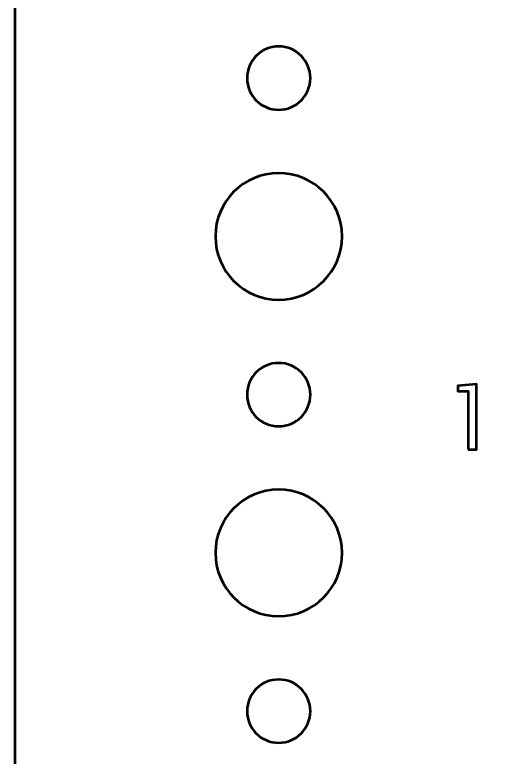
# Model space of a CAD drawing. Header units: centimetres. Extents: x -23 to 23, y -25.2 to 25.2.
# Drawn here: x -23 to -20.706, y -21.968 to -18.45 of the extents above; entities that cross this region are included whole.
import ezdxf

# ---------------------------------------------------------------- set-up
doc = ezdxf.new("R2010")
doc.units = ezdxf.units.CM
doc.header["$MEASUREMENT"] = 0
doc.layers.add('Layer 1', color=7, linetype='Continuous')

msp = doc.modelspace()

# ---------------------------------------------------------------- linework, layer by layer
at = {"layer": 'Layer 1', "lineweight": 53}
for points, knots in [([(-23, -24.75), (-23, -24.75), (-23, 24.75), (-23, 24.75), (-23, 24.75), (-23, 25.02614), (-22.77614, 25.25), (-22.5, 25.25), (-22.5, 25.25), (-22.5, 25.25), (22.5, 25.25), (22.5, 25.25), (22.5, 25.25), (22.77614, 25.25), (23, 25.02614), (23, 24.75), (23, 24.75), (23, 24.75), (23, -24.75), (23, -24.75), (23, -24.75), (23, -25.02614), (22.77614, -25.25), (22.5, -25.25), (22.5, -25.25), (22.5, -25.25), (-22.5, -25.25), (-22.5, -25.25), (-22.5, -25.25), (-22.77614, -25.25), (-23, -25.02614), (-23, -24.75)], [0, 0, 0, 0, 0.1111111, 0.1111111, 0.1111111, 0.1111111, 0.2222222, 0.2222222, 0.2222222, 0.2222222, 0.3333333, 0.3333333, 0.3333333, 0.3333333, 0.4444444, 0.4444444, 0.4444444, 0.4444444, 0.5555556, 0.5555556, 0.5555556, 0.5555556, 0.6666667, 0.6666667, 0.6666667, 0.6666667, 0.7777778, 0.7777778, 0.7777778, 0.7777778, 1, 1, 1, 1]), ([(-21.9, -18.75), (-21.9, -18.66716), (-21.83284, -18.6), (-21.75, -18.6), (-21.75, -18.6), (-21.66716, -18.6), (-21.6, -18.66716), (-21.6, -18.75), (-21.6, -18.75), (-21.6, -18.83284), (-21.66716, -18.9), (-21.75, -18.9), (-21.75, -18.9), (-21.83284, -18.9), (-21.9, -18.83284), (-21.9, -18.75)], [0, 0, 0, 0, 0.2, 0.2, 0.2, 0.2, 0.4, 0.4, 0.4, 0.4, 0.6, 0.6, 0.6, 0.6, 1, 1, 1, 1]), ([(-22.05, -19.5), (-22.05, -19.33431), (-21.91569, -19.2), (-21.75, -19.2), (-21.75, -19.2), (-21.58431, -19.2), (-21.45, -19.33431), (-21.45, -19.5), (-21.45, -19.5), (-21.45, -19.66569), (-21.58431, -19.8), (-21.75, -19.8), (-21.75, -19.8), (-21.91569, -19.8), (-22.05, -19.66569), (-22.05, -19.5)], [0, 0, 0, 0, 0.2, 0.2, 0.2, 0.2, 0.4, 0.4, 0.4, 0.4, 0.6, 0.6, 0.6, 0.6, 1, 1, 1, 1]), ([(-21.9, -20.25), (-21.9, -20.16716), (-21.83284, -20.1), (-21.75, -20.1), (-21.75, -20.1), (-21.66716, -20.1), (-21.6, -20.16716), (-21.6, -20.25), (-21.6, -20.25), (-21.6, -20.33284), (-21.66716, -20.4), (-21.75, -20.4), (-21.75, -20.4), (-21.83284, -20.4), (-21.9, -20.33284), (-21.9, -20.25)], [0, 0, 0, 0, 0.2, 0.2, 0.2, 0.2, 0.4, 0.4, 0.4, 0.4, 0.6, 0.6, 0.6, 0.6, 1, 1, 1, 1]), ([(-22.05, -21), (-22.05, -20.83431), (-21.91569, -20.7), (-21.75, -20.7), (-21.75, -20.7), (-21.58431, -20.7), (-21.45, -20.83431), (-21.45, -21), (-21.45, -21), (-21.45, -21.16569), (-21.58431, -21.3), (-21.75, -21.3), (-21.75, -21.3), (-21.91569, -21.3), (-22.05, -21.16569), (-22.05, -21)], [0, 0, 0, 0, 0.2, 0.2, 0.2, 0.2, 0.4, 0.4, 0.4, 0.4, 0.6, 0.6, 0.6, 0.6, 1, 1, 1, 1]), ([(-21.9, -21.75), (-21.9, -21.66716), (-21.83284, -21.6), (-21.75, -21.6), (-21.75, -21.6), (-21.66716, -21.6), (-21.6, -21.66716), (-21.6, -21.75), (-21.6, -21.75), (-21.6, -21.83284), (-21.66716, -21.9), (-21.75, -21.9), (-21.75, -21.9), (-21.83284, -21.9), (-21.9, -21.83284), (-21.9, -21.75)], [0, 0, 0, 0, 0.2, 0.2, 0.2, 0.2, 0.4, 0.4, 0.4, 0.4, 0.6, 0.6, 0.6, 0.6, 1, 1, 1, 1])]:
    msp.add_open_spline(points, degree=3, knots=knots, dxfattribs=at)
at = {"layer": 'Layer 1', "color": 5, "lineweight": 53}
msp.add_open_spline([(-20.85276, -20.50951), (-20.85276, -20.50951), (-20.85276, -20.23392), (-20.85276, -20.23392), (-20.85276, -20.23392), (-20.85276, -20.23392), (-20.90144, -20.23392), (-20.90144, -20.23392), (-20.90144, -20.23392), (-20.90144, -20.23392), (-20.90144, -20.20852), (-20.90144, -20.20852), (-20.90144, -20.20852), (-20.90144, -20.20852), (-20.81212, -20.2009), (-20.81212, -20.2009), (-20.81212, -20.2009), (-20.81212, -20.2009), (-20.81212, -20.50951), (-20.81212, -20.50951), (-20.81212, -20.50951), (-20.81212, -20.50951), (-20.85276, -20.50951), (-20.85276, -20.50951)], degree=3, knots=[0, 0, 0, 0, 0.1428571, 0.1428571, 0.1428571, 0.1428571, 0.2857143, 0.2857143, 0.2857143, 0.2857143, 0.4285714, 0.4285714, 0.4285714, 0.4285714, 0.5714286, 0.5714286, 0.5714286, 0.5714286, 0.7142857, 0.7142857, 0.7142857, 0.7142857, 1, 1, 1, 1], dxfattribs=at)

doc.saveas('drawing.dxf')
